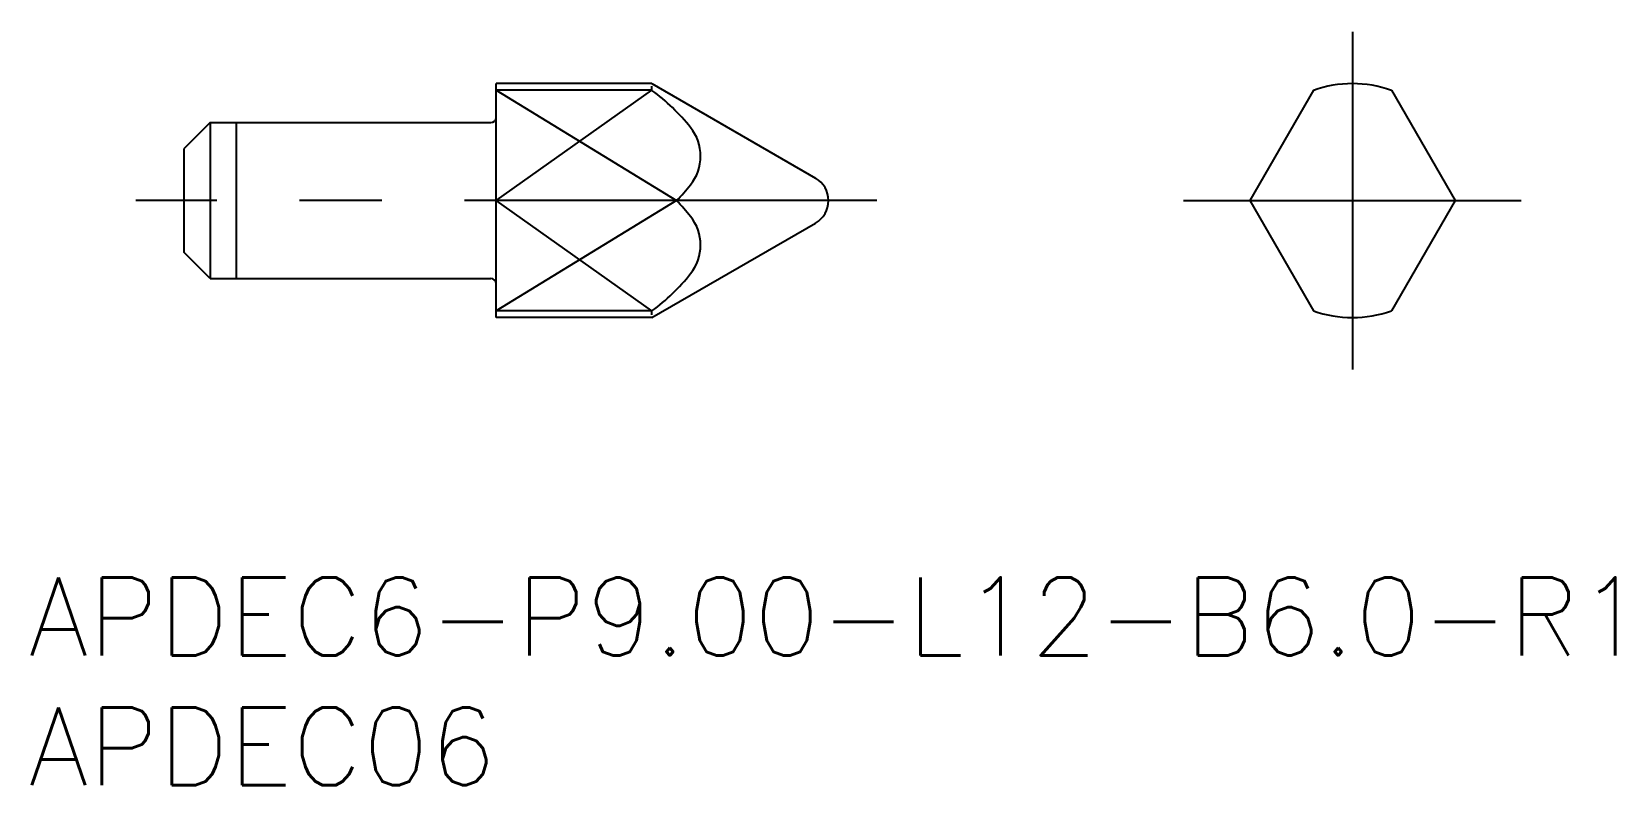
# Model space of a CAD drawing. Extents: x 0.1 to 61.1, y -8 to 21.
import ezdxf

# ---------------------------------------------------------------- set-up
doc = ezdxf.new("R2010")
doc.units = 0
doc.header["$LTSCALE"] = 0.5
doc.linetypes.add('CENTER', pattern=[50.8, 31.75, -6.35, 6.35, -6.35])
for name, color, linetype in [('MSM_CENTER', 1, 'CENTER'), ('MSM_CONTINUOUS', 7, 'CONTINUOUS'), ('MSM_NARROW', 5, 'CONTINUOUS'), ('MSM_PART_NUMBER', 7, 'CONTINUOUS')]:
    doc.layers.add(name, color=color, linetype=linetype)
doc.styles.get("Standard").update_dxf_attribs({"font": 'txt.shx', "height": 1.5, "bigfont": 'bigfont.shx'})

# ---------------------------------------------------------------- blocks, each defined once
blk = doc.blocks.new('*U16')
at = {"layer": 'MSM_PART_NUMBER'}
blk.add_text('APDEC6-P9.00-L12-B6.0-R1', height=3, dxfattribs=at).set_placement((0, -3))
blk = doc.blocks.new('*U17')
at = {"layer": 'MSM_PART_NUMBER'}
blk.add_text('APDEC06', height=3, dxfattribs=at).set_placement((0, -8))

msp = doc.modelspace()

# ---------------------------------------------------------------- linework, layer by layer
at = {"layer": 'MSM_CENTER'}
for p, q in [((50.953, 21), (50.953, 8)), ((32.654, 14.5), (4.14, 14.5)), ((44.453, 14.5), (57.453, 14.5))]:
    msp.add_line(p, q, dxfattribs=at)
at = {"layer": 'MSM_CONTINUOUS'}
for p, q in [((18, 10), (18, 19)), ((24, 19), (18, 19)), ((24, 19), (18, 19)), ((24, 19), (30.294, 15.366)), ((24, 18.743), (18, 18.743)), ((49.453, 18.743), (47.004, 14.5)), ((52.453, 18.743), (54.903, 14.5)), ((7, 17.5), (6, 16.5)), ((7, 17.5), (17.8, 17.5)), ((7, 17.5), (7, 11.5)), ((6, 12.5), (6, 16.5)), ((24.949, 14.5), (18, 14.5)), ((47.004, 14.5), (49.453, 10.257)), ((54.903, 14.5), (52.453, 10.257)), ((24, 10), (30.294, 13.634)), ((7, 11.5), (6, 12.5)), ((7, 11.5), (17.8, 11.5)), ((24, 10.257), (18, 10.257)), ((24, 10), (18, 10))]:
    msp.add_line(p, q, dxfattribs=at)
for centre, radius, start, end in [((50.953, 14.5), 4.5, 70.52878, 109.47122), ((19.424, 12.505), 7.736, 38.40199, 53.73799), ((17.8, 17.7), 0.2, 270, 0), ((24.099, 16.21), 1.771, 321.59801, 38.40199), ((29.794, 14.5), 1, 300, 60), ((19.424, 19.916), 7.736, 315.57039, 321.59801), ((19.424, 9.084), 7.736, 38.40199, 44.42961), ((24.099, 12.79), 1.771, 321.59801, 38.40199), ((19.424, 16.495), 7.736, 306.26201, 321.59801), ((17.8, 11.3), 0.2, 0, 90), ((50.953, 14.5), 4.5, 250.52878, 289.47122)]:
    msp.add_arc(centre, radius, start, end, dxfattribs=at)
at = {"layer": 'MSM_NARROW'}
for p, q in [((24, 18.743), (24, 18.897)), ((18, 18.743), (24.949, 14.5)), ((18, 14.5), (24, 18.743)), ((8, 17.5), (8, 11.5)), ((24.949, 14.5), (18, 10.257)), ((24, 10.257), (18, 14.5)), ((24, 10.103), (24, 10.257))]:
    msp.add_line(p, q, dxfattribs=at)

# ---------------------------------------------------------------- block references
at = {"layer": 'MSM_CONTINUOUS'}
for name in ['*U16', '*U17']:
    msp.add_blockref(name, (0, 0), dxfattribs=at)

doc.saveas('drawing.dxf')
